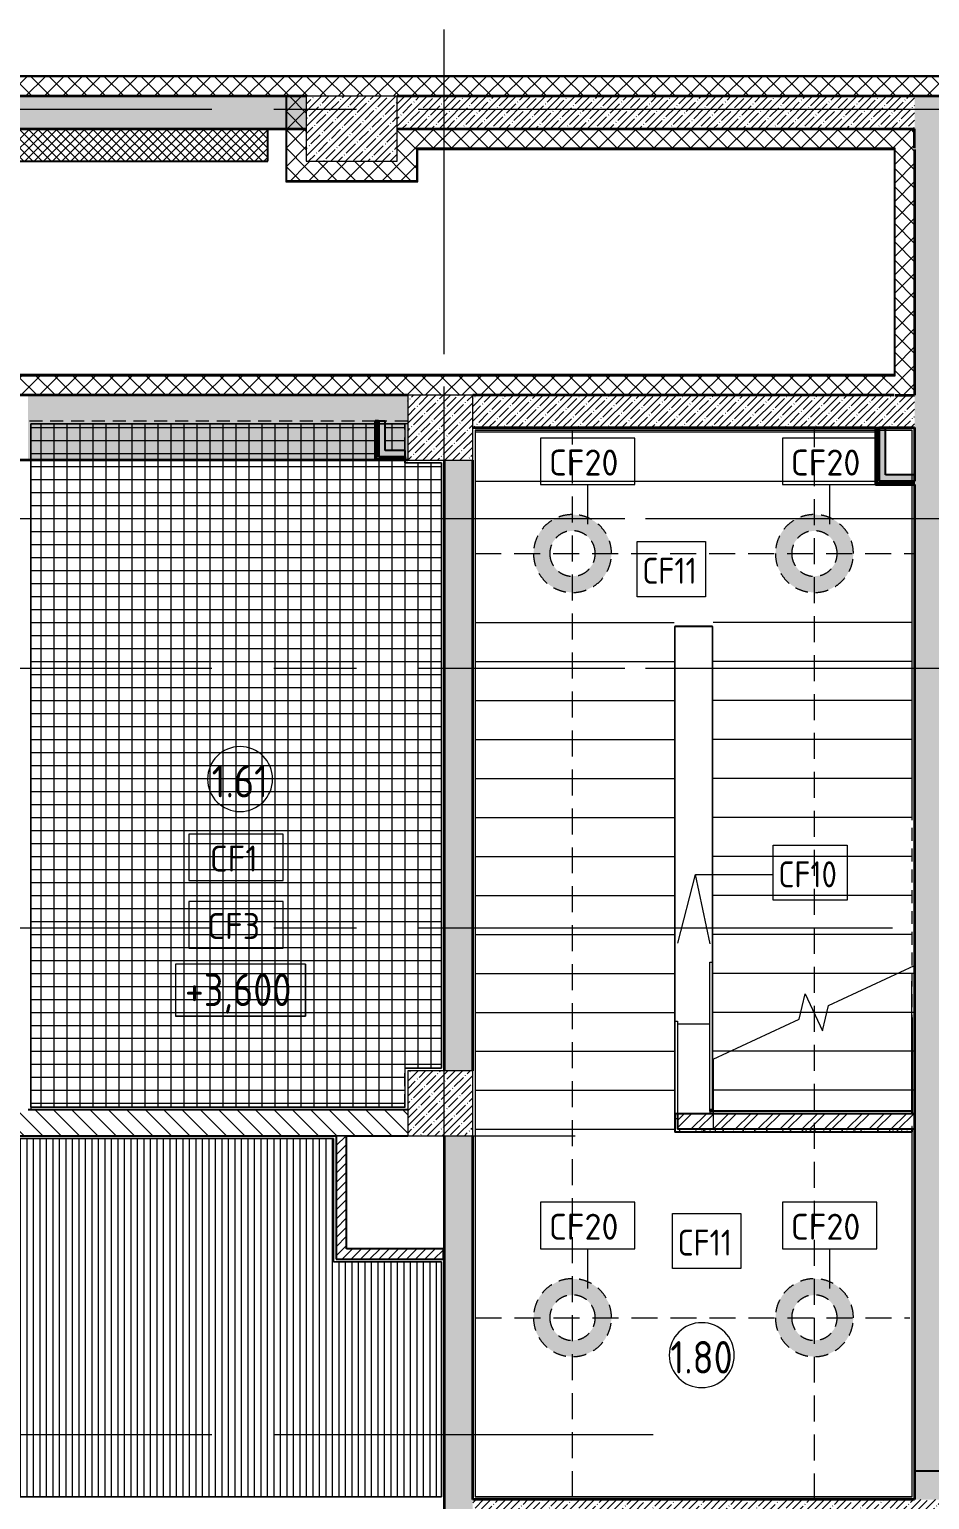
# Model space of a CAD drawing. Header units: millimetres. Extents: x 81676 to 276943, y -8553 to 29000.
# Drawn here: x 118020 to 124945, y 10600 to 21915 of the extents above; entities that cross this region are included whole.
import ezdxf

# ---------------------------------------------------------------- set-up
doc = ezdxf.new("R2010")
doc.units = ezdxf.units.MM
for name, pattern in [('200_ШТРИХ__ш1_п0_6_', [160, 100, -60]), ('ADSK_Штрих_ш2 п1', [300, 200, -100]), ('Осевая', [3175, 635, -476.25, 1587.5, -476.25])]:
    doc.linetypes.add(name, pattern=pattern)
for name, color, linetype, lineweight in [('A-AREA-IDEN', 7, 'Continuous', 9), ('A-CLNG-IDEN', 7, 'Continuous', 9), ('A-DETL-1', 7, 'ADSK_Штрих_ш2 п1', 9), ('A-DETL-MBND', 7, '200_ШТРИХ__ш1_п0_6_', 9), ('A-DETL-MBND-1', 7, 'Continuous', 9), ('A-FLOR', 7, 'Continuous', 9), ('A-FLOR-1', 7, 'Continuous', 35), ('A-WALL', 7, 'Continuous', 9), ('G-ANNO-DIMS', 7, 'Continuous', 9), ('I-WALL', 7, 'Continuous', 9), ('S-COLS', 7, 'Continuous', 9), ('S-STRS-1', 7, 'Continuous', 9), ('S-STRS-MBND', 7, 'Continuous', 9), ('Оси', 7, 'Continuous', 9), ('Оси-2', 7, 'Осевая', 9)]:
    doc.layers.add(name, color=color, linetype=linetype, lineweight=lineweight)
for name, color, linetype, lineweight, true_color in [('A-WALL-1', 7, 'Continuous', 35, 0x3c3c3c), ('A-WALL-2', 7, 'Continuous', 25, 0x3c3c3c), ('A-WALL-3', 7, 'Continuous', 13, 0x3c3c3c), ('A-WALL-FNSH-1', 7, 'Continuous', 9, 0x3c3c3c), ('A-WALL-FNSH-2', 7, 'Continuous', 13, 0x3c3c3c), ('G-ANNO-TEXT-1', 7, 'Continuous', 9, 0x3c3c3c)]:
    doc.layers.add(name, color=color, linetype=linetype, lineweight=lineweight, true_color=true_color)
doc.styles.add('GOST Common', font='GOST_Common.ttf', dxfattribs={"width": 0.9, "height": 250})
doc.styles.add('GOST Common_1', font='GOST_Common.ttf', dxfattribs={"height": 200})
doc.styles.add('GOST Common_2', font='GOST_Common.ttf', dxfattribs={"width": 0.9, "height": 200})
pattern_1 = [(45, (0, 0), (-57.024626, 57.024626), []), (45, (57.025, 0), (-57.024626, 57.024626), [100.806, -20.161, 3.353, -16.808])]
pattern_2 = [(45, (0, 0), (-70.71068, 70.71068), []), (135, (0, 0), (-70.71068, -70.71068), [])]
pattern_3 = [(45, (0, 0), (-35.35534, 35.35534), [])]
pattern_4 = [(45, (-121180, -18850), (-57.024626, 57.024626), []), (45, (-121122.975, -18850), (-57.024626, 57.024626), [100.806, -20.161, 3.353, -16.808])]
pattern_5 = [(0, (0, 0), (121.92, 30.48), [10.058, -81.382, 10.058, -81.382, -487.68]), (0, (0, 0), (121.92, 30.48), [-182.88, 10.058, -172.822, 10.058, -81.382, -213.36]), (0, (0, 0), (121.92, 30.48), [-457.2, 10.058, -50.902, 10.058, -142.342]), (120, (45.72, 15.24), (-87.356454, 90.345817), [10.058, -81.382, 10.058, -81.382, -487.68]), (120, (45.72, 15.24), (-87.356454, 90.345817), [-182.88, 10.058, -172.822, 10.058, -81.382, -213.36]), (120, (45.72, 15.24), (-87.356454, 90.345817), [-457.2, 10.058, -50.902, 10.058, -142.342]), (240, (60.96, 76.2), (-34.563546, -120.825817), [10.058, -81.382, 10.058, -81.382, -487.68]), (240, (60.96, 76.2), (-34.563546, -120.825817), [-182.88, 10.058, -172.822, 10.058, -81.382, -213.36]), (240, (60.96, 76.2), (-34.563546, -120.825817), [-457.2, 10.058, -50.902, 10.058, -142.342])]
pattern_6 = [(45, (0, 0), (-106.06602, 106.06602), []), (135, (0, 0), (-106.06602, -106.06602), [])]

# ---------------------------------------------------------------- blocks, each defined once
blk = doc.blocks.new('BSC_Колонна _Прямоугольная - 700х500-23282984-План потолков с обозначением видов отделки и геометрии 1 этажа в осях 23_1-33')
at = {"layer": 'S-COLS'}
h = blk.add_hatch(dxfattribs=at)
h.set_pattern_fill('FP_13', color=256, style=0, pattern_type=2)
h.set_pattern_definition([(45, (-120500, -21150), (-57.024626, 57.024626), []), (45, (-120442.975, -21150), (-57.024626, 57.024626), [100.806, -20.161, 3.353, -16.808])])
h.paths.add_polyline_path([(-350, -250), (350, -250), (350, 250), (-350, 250)])
for p, q in [((350, 250), (-350, 250)), ((-350, 250), (-350, -250)), ((350, -250), (350, 250)), ((-350, -250), (350, -250))]:
    blk.add_line(p, q, dxfattribs=at)
blk = doc.blocks.new('BSC_Колонна _Прямоугольная - 500х500-V7-План потолков с обозначением видов отделки и геометрии 1 этажа в осях 23_1-33')
at = {"layer": 'S-COLS'}
h = blk.add_hatch(dxfattribs=at)
h.set_pattern_fill('FP_16', color=256, style=0, pattern_type=2)
h.set_pattern_definition(pattern_4)
h.paths.add_polyline_path([(-250, -250), (250, -250), (250, 250), (-250, 250), (-250, 226)])
for p, q in [((250, 250), (-250, 250)), ((-250, 250), (-250, -250)), ((250, -250), (250, 250)), ((-250, -250), (250, -250))]:
    blk.add_line(p, q, dxfattribs=at)
blk = doc.blocks.new('BSC_Колонна _Прямоугольная - 500х500-22291386-План потолков с обозначением видов отделки и геометрии 1 этажа в осях 23_1-33')
at = {"layer": 'S-COLS'}
h = blk.add_hatch(dxfattribs=at)
h.set_pattern_fill('FP_17', color=256, style=0, pattern_type=2)
h.set_pattern_definition([(45, (-121180, -13650), (-57.024626, 57.024626), []), (45, (-121122.975, -13650), (-57.024626, 57.024626), [100.806, -20.161, 3.353, -16.808])])
h.paths.add_polyline_path([(-250, -250), (250, -250), (250, 250), (-250, 250)])
for p, q in [((250, 250), (-250, 250)), ((-250, 250), (-250, -250)), ((250, -250), (250, 250)), ((-250, -250), (250, -250))]:
    blk.add_line(p, q, dxfattribs=at)
blk = doc.blocks.new('BSC_Колонна _Прямоугольная - 500х500-V9-План потолков с обозначением видов отделки и геометрии 1 этажа в осях 23_1-33')
at = {"layer": 'S-COLS'}
h = blk.add_hatch(dxfattribs=at)
h.set_pattern_fill('FP_16', color=256, style=0, pattern_type=2)
h.set_pattern_definition(pattern_4)
h.paths.add_polyline_path([(-250, -250), (250, -250), (250, 250), (-250, 250), (-250, 226)])
for p, q in [((250, 250), (-250, 250)), ((-250, 250), (-250, -250)), ((250, -250), (250, 250)), ((-250, -250), (250, -250))]:
    blk.add_line(p, q, dxfattribs=at)
blk = doc.blocks.new('Марка_Помещения - Номер-25198446-План потолков с обозначением видов отделки и геометрии 1 этажа в осях 23_1-33')
at = {"layer": 'A-AREA-IDEN'}
for start, end in [(360, 180), (180, 360)]:
    blk.add_arc((0, 0), 2.5, start, end, dxfattribs=at)
blk = doc.blocks.new('М_потолков - Марка_ Имя типа-25382930-План потолков с обозначением видов отделки и геометрии 1 этажа в осях 23_1-33')
at = {"layer": 'A-CLNG-IDEN'}
for p, q in [((3.625, 1.984375), (-3.625, 1.984375)), ((-3.625, 1.984375), (-3.625, -1.59375)), ((3.625, -1.59375), (3.625, 1.984375)), ((-3.625, -1.59375), (3.625, -1.59375))]:
    blk.add_line(p, q, dxfattribs=at)
blk = doc.blocks.new('Высотные отметки - 10х4_h_-17668695-План потолков с обозначением видов отделки и геометрии 1 этажа в осях 23_1-33')
at = {"layer": 'G-ANNO-DIMS'}
for p, q in [((-5, 4), (-5, 0)), ((5, 4), (-5, 4)), ((5, 4), (-5, 4)), ((-5, 4), (-5, 0)), ((5, 4), (5, 0)), ((5, 0), (5, 4)), ((5, 0), (-5, 0)), ((-5, 0), (5, 0))]:
    blk.add_line(p, q, dxfattribs=at)

msp = doc.modelspace()

# ---------------------------------------------------------------- hatches: boundary and pattern name
at = {"layer": 'A-DETL-MBND'}
h = msp.add_hatch(dxfattribs=at)
h.set_pattern_fill('FP_28', color=256, style=0, pattern_type=2)
h.set_pattern_definition([(270, (119610, 16250), (100, 6e-15), []), (0, (119610, 16250), (0, 100), [])])
h.paths.add_polyline_path([(120909, 13621), (120909, 13921), (121189, 13921), (121189, 18579), (120909, 18579), (120909, 18600), (120680.6, 18600), (120680.6, 18879), (118031, 18879), (118031, 13621), (120451.6, 13621)])
h.paths.add_polyline_path([(120755.6, 18675), (120909, 18675), (120909, 18879), (120755.6, 18879)])
h = msp.add_hatch(dxfattribs=at)
h.set_pattern_fill('FP_32', color=256, style=0, pattern_type=2)
h.set_pattern_definition([(270, (98801.686, 2746.686), (50, 3e-15), [])])
h.paths.add_polyline_path([(119120.3, 10620), (121190, 10620), (121190, 12430), (120360, 12430), (120360, 13380), (98720, 13380), (98720, 11340), (100829, 11340), (100829, 10620), (116457.5, 10620)])
at = {"layer": 'A-DETL-MBND-1'}
h = msp.add_hatch(color=256, dxfattribs=at)
h.paths.add_polyline_path([(122198, 17581.2), (122256.5, 17587), (122312.8, 17604.1), (122364.6, 17631.8), (122410.1, 17669.1), (122447.4, 17714.6), (122475.1, 17766.4), (122492.2, 17822.7), (122498, 17881.2), (122492.2, 17939.8), (122475.1, 17996.1), (122447.4, 18047.9), (122410.1, 18093.4), (122364.6, 18130.7), (122312.8, 18158.4), (122256.5, 18175.5), (122198, 18181.2), (122139.5, 18175.5), (122083.2, 18158.4), (122031.3, 18130.7), (121985.8, 18093.4), (121948.5, 18047.9), (121920.8, 17996.1), (121903.7, 17939.8), (121898, 17881.2), (121903.7, 17822.7), (121920.8, 17766.4), (121948.5, 17714.6), (121985.8, 17669.1), (122031.3, 17631.8), (122083.2, 17604.1), (122139.5, 17587)])
h.paths.add_polyline_path([(122198, 17706.2), (122152.7, 17712.2), (122110.5, 17729.7), (122074.2, 17757.5), (122046.4, 17793.7), (122028.9, 17836), (122023, 17881.2), (122028.9, 17926.5), (122046.4, 17968.7), (122074.2, 18005), (122110.5, 18032.8), (122152.7, 18050.3), (122198, 18056.2), (122243.3, 18050.3), (122285.5, 18032.8), (122321.7, 18005), (122349.5, 17968.7), (122367, 17926.5), (122373, 17881.2), (122367, 17836), (122349.5, 17793.7), (122321.7, 17757.5), (122285.5, 17729.7), (122243.3, 17712.2)])
h = msp.add_hatch(color=256, dxfattribs=at)
h.paths.add_polyline_path([(124059, 17581.2), (124117.5, 17587), (124173.8, 17604.1), (124225.7, 17631.8), (124271.1, 17669.1), (124308.4, 17714.6), (124336.2, 17766.4), (124353.2, 17822.7), (124359, 17881.2), (124353.2, 17939.8), (124336.2, 17996.1), (124308.4, 18047.9), (124271.1, 18093.4), (124225.7, 18130.7), (124173.8, 18158.4), (124117.5, 18175.5), (124059, 18181.2), (124000.5, 18175.5), (123944.2, 18158.4), (123892.3, 18130.7), (123846.9, 18093.4), (123809.6, 18047.9), (123781.8, 17996.1), (123764.8, 17939.8), (123759, 17881.2), (123764.8, 17822.7), (123781.8, 17766.4), (123809.6, 17714.6), (123846.9, 17669.1), (123892.3, 17631.8), (123944.2, 17604.1), (124000.5, 17587)])
h.paths.add_polyline_path([(124059, 17706.2), (124013.7, 17712.2), (123971.5, 17729.7), (123935.3, 17757.5), (123907.4, 17793.7), (123890, 17836), (123884, 17881.2), (123890, 17926.5), (123907.4, 17968.7), (123935.3, 18005), (123971.5, 18032.8), (124013.7, 18050.3), (124059, 18056.2), (124104.3, 18050.3), (124146.5, 18032.8), (124182.7, 18005), (124210.6, 17968.7), (124228, 17926.5), (124234, 17881.2), (124228, 17836), (124210.6, 17793.7), (124182.7, 17757.5), (124146.5, 17729.7), (124104.3, 17712.2)])
h = msp.add_hatch(color=256, dxfattribs=at)
h.paths.add_polyline_path([(122198, 11700), (122256.5, 11705.8), (122312.8, 11722.8), (122364.6, 11750.6), (122410.1, 11787.9), (122447.4, 11833.3), (122475.1, 11885.2), (122492.2, 11941.5), (122498, 12000), (122492.2, 12058.5), (122475.1, 12114.8), (122447.4, 12166.7), (122410.1, 12212.1), (122364.6, 12249.4), (122312.8, 12277.2), (122256.5, 12294.2), (122198, 12300), (122139.5, 12294.2), (122083.2, 12277.2), (122031.3, 12249.4), (121985.8, 12212.1), (121948.5, 12166.7), (121920.8, 12114.8), (121903.7, 12058.5), (121898, 12000), (121903.7, 11941.5), (121920.8, 11885.2), (121948.5, 11833.3), (121985.8, 11787.9), (122031.3, 11750.6), (122083.2, 11722.8), (122139.5, 11705.8)])
h.paths.add_polyline_path([(122198, 11825), (122152.7, 11831), (122110.5, 11848.4), (122074.2, 11876.3), (122046.4, 11912.5), (122028.9, 11954.7), (122023, 12000), (122028.9, 12045.3), (122048.3, 12090), (122074.2, 12123.7), (122110.5, 12151.6), (122152.7, 12169), (122198, 12175), (122243.3, 12169), (122285.5, 12151.6), (122321.7, 12123.7), (122349.5, 12087.5), (122367, 12045.3), (122373, 12000), (122367, 11954.7), (122349.5, 11912.5), (122321.7, 11876.3), (122285.5, 11848.4), (122243.3, 11831)])
h = msp.add_hatch(color=256, dxfattribs=at)
h.paths.add_polyline_path([(124059, 11700), (124117.5, 11705.8), (124173.8, 11722.8), (124225.7, 11750.6), (124271.1, 11787.9), (124308.4, 11833.3), (124336.2, 11885.2), (124353.2, 11941.5), (124359, 12000), (124353.2, 12058.5), (124336.2, 12114.8), (124308.4, 12166.7), (124271.1, 12212.1), (124225.7, 12249.4), (124173.8, 12277.2), (124117.5, 12294.2), (124059, 12300), (124000.5, 12294.2), (123944.2, 12277.2), (123892.3, 12249.4), (123846.9, 12212.1), (123809.6, 12166.7), (123781.8, 12114.8), (123764.8, 12058.5), (123759, 12000), (123764.8, 11941.5), (123781.8, 11885.2), (123809.6, 11833.3), (123846.9, 11787.9), (123892.3, 11750.6), (123944.2, 11722.8), (124000.5, 11705.8)])
h.paths.add_polyline_path([(124059, 11825), (124013.7, 11831), (123971.5, 11848.4), (123935.3, 11876.3), (123907.4, 11912.5), (123890, 11954.7), (123884, 12000), (123890, 12045.3), (123909.4, 12090), (123935.3, 12123.7), (123971.5, 12151.6), (124013.7, 12169), (124059, 12175), (124104.3, 12169), (124146.5, 12151.6), (124182.7, 12123.7), (124210.6, 12087.5), (124228, 12045.3), (124234, 12000), (124228, 11954.7), (124210.6, 11912.5), (124182.7, 11876.3), (124146.5, 11848.4), (124104.3, 11831)])
at = {"layer": 'A-FLOR'}
h = msp.add_hatch(dxfattribs=at)
h.set_pattern_fill('FP_1', color=256, style=0, pattern_type=2)
h.set_pattern_definition(pattern_1)
h.paths.add_polyline_path([(120451.6, 18600), (120930, 18600), (120930, 19100), (118010, 19100), (118010, 18600), (119120.3, 18600)])
h.paths.add_polyline_path([(111070, 18600), (111070, 19100), (111050, 19100), (111050, 18600)])
at = {"layer": 'A-WALL'}
h = msp.add_hatch(dxfattribs=at)
h.set_pattern_fill('FP_4', color=256, style=0, pattern_type=2)
h.set_pattern_definition(pattern_2)
h.paths.add_polyline_path([(125233, 21400), (125238, 21400), (125238, 21550), (110941.5, 21550), (111050, 21400), (125230, 21400)])
h.paths.add_polyline_path([(110803.2, 21400), (110694.6, 21550), (96610, 21550), (96610, 21400), (110350, 21400)])
h.paths.add_polyline_path([(93060, 21400), (93310, 21400), (93310, 21550), (93060, 21550), (93060, 21405.1)])
h = msp.add_hatch(dxfattribs=at)
h.set_pattern_fill('FP_4', color=256, style=0, pattern_type=2)
h.set_pattern_definition(pattern_2)
h.paths.add_polyline_path([(120150, 20750), (120150, 21400), (120000, 21400), (120000, 20750)])
h = msp.add_hatch(dxfattribs=at)
h.set_pattern_fill('FP_4', color=256, style=0, pattern_type=2)
h.set_pattern_definition(pattern_2)
h.paths.add_polyline_path([(121000, 20750), (121000, 21150), (120850, 21150), (120850, 20750)])
h = msp.add_hatch(dxfattribs=at)
h.set_pattern_fill('FP_4', color=256, style=0, pattern_type=2)
h.set_pattern_definition(pattern_2)
h.paths.add_polyline_path([(124830, 21000), (124830, 21150), (121000, 21150), (121000, 21000), (124680, 21000)])
h = msp.add_hatch(dxfattribs=at)
h.set_pattern_fill('FP_4', color=256, style=0, pattern_type=2)
h.set_pattern_definition(pattern_2)
h.paths.add_polyline_path([(124830, 19100), (124830, 21000), (124680, 21000), (124680, 19100)])
h = msp.add_hatch(dxfattribs=at)
h.set_pattern_fill('FP_4', color=256, style=0, pattern_type=2)
h.set_pattern_definition(pattern_2)
h.paths.add_polyline_path([(120150, 20750), (120850, 20750), (120850, 20900), (120150, 20900)])
h = msp.add_hatch(dxfattribs=at)
h.set_pattern_fill('FP_4', color=256, style=0, pattern_type=2)
h.set_pattern_definition(pattern_2)
h.paths.add_polyline_path([(120852, 19100), (120860, 19100), (120860, 19250), (112790.5, 19250), (112899, 19100), (120451.6, 19100)])
h = msp.add_hatch(dxfattribs=at)
h.set_pattern_fill('FP_4', color=256, style=0, pattern_type=2)
h.set_pattern_definition(pattern_2)
h.paths.add_polyline_path([(121010, 19100), (121010, 19250), (120860, 19250), (120860, 19100), (120930, 19100)])
h = msp.add_hatch(dxfattribs=at)
h.set_pattern_fill('FP_4', color=256, style=0, pattern_type=2)
h.set_pattern_definition(pattern_2)
h.paths.add_polyline_path([(124677, 19100), (124680, 19100), (124680, 19250), (121010, 19250), (121010, 19100), (124672, 19100)])
at = {"layer": 'I-WALL'}
h = msp.add_hatch(dxfattribs=at)
h.set_pattern_fill('FP_1', color=256, style=0, pattern_type=2)
h.set_pattern_definition(pattern_1)
h.paths.add_polyline_path([(120150, 21150), (120150, 21400), (111050, 21400), (111050, 21150), (119120.3, 21150)])
h = msp.add_hatch(dxfattribs=at)
h.set_pattern_fill('FP_1', color=256, style=0, pattern_type=2)
h.set_pattern_definition(pattern_1)
h.paths.add_polyline_path([(124830, 21150), (124830, 21400), (120850, 21400), (120850, 21150), (124445.8, 21150)])
h = msp.add_hatch(dxfattribs=at)
h.set_pattern_fill('FP_1', color=256, style=0, pattern_type=2)
h.set_pattern_definition(pattern_1)
h.paths.add_polyline_path([(124830, 10600), (125080, 10600), (125080, 21400), (124830, 21400), (124830, 10925.6)])
h = msp.add_hatch(dxfattribs=at)
h.set_pattern_fill('FP_15', color=256, style=0, pattern_type=2)
h.set_pattern_definition([(45, (0, 0), (-35.35534, 35.35534), []), (135, (0, 0), (-35.35534, -35.35534), [])])
h.paths.add_polyline_path([(113794.7, 20900), (119855, 20900), (119855, 21150), (111230, 21150), (111230, 20900)])
h = msp.add_hatch(dxfattribs=at)
h.set_pattern_fill('FP_1', color=256, style=0, pattern_type=2)
h.set_pattern_definition(pattern_1)
h.paths.add_polyline_path([(124530, 18850), (124830, 18850), (124830, 19100), (121430, 19100), (121430, 18850), (124445.8, 18850)])
h = msp.add_hatch(dxfattribs=at)
h.set_pattern_fill('FP_31', color=256, style=0, pattern_type=2)
h.set_pattern_definition(pattern_6)
h.paths.add_polyline_path([(120680.6, 18612.5), (120693.1, 18612.5), (120693.1, 18900), (120680.6, 18900), (120680.6, 18625)])
h = msp.add_hatch(dxfattribs=at)
h.set_pattern_fill('FP_31', color=256, style=0, pattern_type=2)
h.set_pattern_definition(pattern_6)
h.paths.add_polyline_path([(120705.6, 18625), (120705.6, 18900), (120693.1, 18900), (120693.1, 18625)])
for points in [[(120705.6, 18675), (120755.6, 18675), (120755.6, 18900), (120705.6, 18900)], [(124605, 18487.5), (124605, 18850), (124555, 18850), (124555, 18487.5)], [(120705.6, 18625), (120910, 18625), (120910, 18675), (120705.6, 18675)], [(124830, 18437.5), (124830, 18487.5), (124555, 18487.5), (124555, 18437.5)]]:
    msp.add_hatch(color=256, dxfattribs=at).paths.add_polyline_path(points)
h = msp.add_hatch(dxfattribs=at)
h.set_pattern_fill('FP_31', color=256, style=0, pattern_type=2)
h.set_pattern_definition(pattern_6)
h.paths.add_polyline_path([(124542.5, 18425), (124542.5, 18850), (124530, 18850), (124530, 18425)])
h = msp.add_hatch(dxfattribs=at)
h.set_pattern_fill('FP_31', color=256, style=0, pattern_type=2)
h.set_pattern_definition(pattern_6)
h.paths.add_polyline_path([(124555, 18437.5), (124555, 18850), (124542.5, 18850), (124542.5, 18437.5)])
h = msp.add_hatch(dxfattribs=at)
h.set_pattern_fill('FP_31', color=256, style=0, pattern_type=2)
h.set_pattern_definition(pattern_6)
h.paths.add_polyline_path([(120680.6, 18600), (120910, 18600), (120910, 18612.5), (120680.6, 18612.5)])
h = msp.add_hatch(dxfattribs=at)
h.set_pattern_fill('FP_31', color=256, style=0, pattern_type=2)
h.set_pattern_definition(pattern_6)
h.paths.add_polyline_path([(120693.1, 18612.5), (120910, 18612.5), (120910, 18625), (120693.1, 18625)])
h = msp.add_hatch(dxfattribs=at)
h.set_pattern_fill('FP_1', color=256, style=0, pattern_type=2)
h.set_pattern_definition(pattern_1)
h.paths.add_polyline_path([(121210, 10380), (121430, 10380), (121430, 13400), (121210, 13400), (121210, 10400)])
h.paths.add_polyline_path([(121430, 13900), (121430, 18600), (121210, 18600), (121210, 13900), (121222, 13900)])
h = msp.add_hatch(dxfattribs=at)
h.set_pattern_fill('FP_31', color=256, style=0, pattern_type=2)
h.set_pattern_definition(pattern_6)
h.paths.add_polyline_path([(124530, 18412.5), (124830, 18412.5), (124830, 18425), (124530, 18425)])
h = msp.add_hatch(dxfattribs=at)
h.set_pattern_fill('FP_31', color=256, style=0, pattern_type=2)
h.set_pattern_definition(pattern_6)
h.paths.add_polyline_path([(124542.5, 18425), (124830, 18425), (124830, 18437.5), (124542.5, 18437.5)])
h = msp.add_hatch(dxfattribs=at)
h.set_pattern_fill('FP_3', color=256, style=0, pattern_type=2)
h.set_pattern_definition([(135, (0, 0), (-70.71068, -70.71068), [])])
h.paths.add_polyline_path([(120460, 13400), (120930, 13400), (120930, 13600), (117525.2, 13600), (117525.3, 13583.6), (117463.9, 13600), (116100, 13600), (116100, 13400), (120451.6, 13400)])
h = msp.add_hatch(dxfattribs=at)
h.set_pattern_fill('FP_21', color=256, style=0, pattern_type=2)
h.set_pattern_definition(pattern_5)
h.paths.add_polyline_path([(123005, 13450), (123005, 13570), (122985, 13570), (122985, 13450)])
h = msp.add_hatch(dxfattribs=at)
h.set_pattern_fill('FP_11', color=256, style=0, pattern_type=2)
h.set_pattern_definition([(45, (0, 0), (-85.53659, 85.53659), []), (45, (57.02, 0), (-85.53659, 85.53659), [])])
h.paths.add_polyline_path([(123005, 13450), (124830, 13450), (124830, 13570), (123005, 13570)])
h = msp.add_hatch(dxfattribs=at)
h.set_pattern_fill('FP_2', color=256, style=0, pattern_type=2)
h.set_pattern_definition(pattern_3)
h.paths.add_polyline_path([(120380, 12450), (120460, 12450), (120460, 13400), (120380, 13400), (120380, 13254.4)])
h = msp.add_hatch(dxfattribs=at)
h.set_pattern_fill('FP_21', color=256, style=0, pattern_type=2)
h.set_pattern_definition(pattern_5)
h.paths.add_polyline_path([(124445.8, 13430), (124810, 13430), (124810, 13450), (122985, 13450), (122985, 13430)])
h = msp.add_hatch(dxfattribs=at)
h.set_pattern_fill('FP_2', color=256, style=0, pattern_type=2)
h.set_pattern_definition(pattern_3)
h.paths.add_polyline_path([(121205, 12450), (121205, 12530), (120460, 12530), (120460, 12450)])
h = msp.add_hatch(dxfattribs=at)
h.set_pattern_fill('FP_1', color=256, style=0, pattern_type=2)
h.set_pattern_definition(pattern_1)
h.paths.add_polyline_path([(124830, 10380), (125080, 10380), (125080, 10600), (121430, 10600), (121430, 10380), (124505, 10380)])

# ---------------------------------------------------------------- linework, layer by layer
at = {"layer": 'A-CLNG-IDEN'}
for p, q in [((122315.3, 18106.3), (122315.3, 18412.2)), ((124176.4, 18106.3), (124176.4, 18412.2)), ((122315.3, 12225.1), (122315.3, 12530.9)), ((124176.4, 12225.1), (124176.4, 12530.9))]:
    msp.add_line(p, q, dxfattribs=at)
at = {"layer": 'A-DETL-1'}
for p, q in [((122198, 10620), (122198, 18829)), ((124059, 10600), (124059, 18840)), ((121450, 17881.2), (124830, 17881.2)), ((121451, 12000), (124794, 12000))]:
    msp.add_line(p, q, dxfattribs=at)
at = {"layer": 'A-DETL-MBND'}
for p, q in [((118010, 19100), (120852, 19100)), ((120680.6, 18900), (118010, 18900)), ((120930, 18900), (120755.6, 18900)), ((120680.6, 18879), (118031, 18879)), ((118031, 18879), (118031, 13621)), ((120909, 18879), (120755.6, 18879)), ((120909, 18675), (120909, 18879)), ((120930, 18880), (120910, 18880)), ((120910, 18675), (120910, 18880)), ((120930, 18880), (120930, 18600)), ((124530, 18830), (121450, 18830)), ((121450, 18818), (121450, 10620)), ((124810, 18830), (124605, 18830)), ((124810, 18487.5), (124810, 18830)), ((120909, 18579), (120909, 18600)), ((121189, 18579), (120909, 18579)), ((120910, 18600), (120910, 18580)), ((121190, 18580), (120910, 18580)), ((121189, 13921), (121189, 18579)), ((121190, 13920), (121190, 18580)), ((124810, 13590), (124810, 18412.5)), ((120909, 13621), (120909, 13921)), ((120909, 13921), (121189, 13921)), ((120910, 13620), (120910, 13920)), ((120910, 13920), (121190, 13920)), ((118030, 13620), (118030, 13600)), ((118030, 13620), (120910, 13620)), ((118031, 13621), (120909, 13621)), ((123275, 13590), (124810, 13590)), ((120360, 13380), (106610, 13380)), ((120360, 12430), (120360, 13379)), ((124810, 10620), (124810, 13430)), ((121205, 12450), (121210, 12450)), ((121190, 12430), (120360, 12430)), ((121190, 10620), (121190, 12430)), ((100829, 10620), (121190, 10620)), ((121450, 10620), (124810, 10620))]:
    msp.add_line(p, q, dxfattribs=at)
for centre, radius, start, end in [((122198, 17881.2), 300, 0, 180), ((124059, 17881.2), 300, 0, 180), ((122198, 17881.2), 175, 0, 180), ((124059, 17881.2), 175, 0, 180), ((122198, 17881.2), 300, 180, 360), ((122198, 17881.2), 175, 180, 0), ((124059, 17881.2), 300, 180, 360), ((124059, 17881.2), 175, 180, 0), ((122198, 12000), 300, 0, 180), ((124059, 12000), 300, 0, 180), ((122198, 12000), 175, 0, 180), ((124059, 12000), 175, 0, 180), ((122198, 12000), 300, 180, 360), ((122198, 12000), 175, 180, 0), ((124059, 12000), 300, 180, 360), ((124059, 12000), 175, 180, 0)]:
    msp.add_arc(centre, radius, start, end, dxfattribs=at)
at = {"layer": 'A-FLOR'}
for p, q in [((120930, 18900), (120930, 18880)), ((121450, 18437.3), (124530.2, 18437.3))]:
    msp.add_line(p, q, dxfattribs=at)
at = {"layer": 'A-FLOR-1'}
for p, q in [((120930, 19100), (116457.5, 19100)), ((120930, 18600), (116100.4, 18600))]:
    msp.add_line(p, q, dxfattribs=at)
at = {"layer": 'A-WALL'}
for p, q in [((125238, 21550), (110941.5, 21550)), ((120000, 20750), (120000, 21400)), ((124680, 21000), (121000, 21000)), ((121000, 20750), (121000, 21000)), ((121008, 20997), (121008, 20992)), ((124680, 19250), (124680, 21000)), ((121000, 20750), (120000, 20750)), ((112790.5, 19250), (124680, 19250)), ((120852, 19253), (120852, 19258)), ((120857, 19258), (120857, 19253)), ((120693.1, 18900), (120693.1, 18612.5)), ((124555, 18850), (124530, 18850)), ((124542.5, 18850), (124542.5, 18425)), ((124809, 18829), (124809, 18830)), ((120693.1, 18612.5), (120910, 18612.5)), ((124542.5, 18425), (124830, 18425)), ((124830, 18412.5), (124830, 18437.5)), ((120460, 13400), (120380, 13400)), ((121451, 10621), (121451, 10620)), ((124809, 10621), (124809, 10620))]:
    msp.add_line(p, q, dxfattribs=at)
at = {"layer": 'A-WALL-1'}
for p, q in [((120150, 21400), (111050, 21400)), ((124830, 21400), (120850, 21400)), ((125080, 21400), (124830, 21400)), ((111050, 21150), (120150, 21150)), ((120850, 21150), (124830, 21150)), ((124830, 21000), (124830, 21150)), ((124830, 20992), (124830, 19100)), ((124672, 19100), (121430, 19100)), ((124680, 19100), (124830, 19100)), ((120705.6, 18900), (120680.6, 18900)), ((120680.6, 18900), (120680.6, 18600)), ((120705.6, 18900), (120705.6, 18625)), ((121430, 18850), (124530, 18850)), ((124530, 18850), (124530, 18412.5)), ((124555, 18850), (124830, 18850)), ((124555, 18850), (124555, 18437.5)), ((124830, 18850), (124830, 18437.5)), ((120705.6, 18625), (120910, 18625)), ((120910, 18600), (120910, 18625)), ((121210, 18600), (121210, 13900)), ((121430, 13900), (121430, 18600)), ((124530, 18412.5), (124830, 18412.5)), ((124555, 18437.5), (124830, 18437.5)), ((124830, 18412.5), (124830, 10600)), ((121210, 13400), (121210, 10380)), ((121430, 10600), (121430, 13400)), ((124830, 10600), (121430, 10600))]:
    msp.add_line(p, q, dxfattribs=at)
at = {"layer": 'A-WALL-2'}
for p, q in [((119855, 20900), (119855, 21150)), ((111230, 20900), (119855, 20900)), ((120755.6, 18900), (120705.6, 18900)), ((120755.6, 18675), (120755.6, 18900)), ((124605, 18487.5), (124605, 18850)), ((120910, 18675), (120755.6, 18675)), ((120910, 18625), (120910, 18675)), ((124830, 18487.5), (124605, 18487.5)), ((120930, 13600), (118010, 13600)), ((123255, 13600.3), (123255, 13590)), ((123275, 13600.3), (123255, 13600.3)), ((123255, 13590), (123275, 13590)), ((123275, 13600.3), (123275, 13590)), ((124830, 13570), (122985, 13570)), ((122985, 13570), (122985, 13430)), ((123005, 13570), (123005, 13450)), ((116100, 13400), (120380, 13400)), ((120380, 13400), (120380, 12450)), ((120460, 13400), (120930, 13400)), ((120460, 12530), (120460, 13400)), ((122985, 13430), (124810, 13430)), ((124830, 13450), (123005, 13450)), ((124810, 13430), (124810, 13450)), ((120380, 12450), (121205, 12450)), ((121205, 12530), (120460, 12530)), ((121205, 12450), (121205, 12530))]:
    msp.add_line(p, q, dxfattribs=at)
at = {"layer": 'A-WALL-3'}
msp.add_line((120850, 21400), (124830, 21400), dxfattribs=at)
at = {"layer": 'A-WALL-FNSH-1'}
for p, q in [((125238, 21558), (96610, 21558)), ((119992, 21400), (119992, 20742)), ((121008, 20992), (124672, 20992)), ((121008, 20742), (121008, 20992)), ((124672, 20992), (124672, 19258)), ((119992, 20742), (121008, 20742)), ((124672, 19258), (112794.5, 19258))]:
    msp.add_line(p, q, dxfattribs=at)
at = {"layer": 'A-WALL-FNSH-2'}
for p, q in [((125238, 21553), (96610, 21553)), ((119997, 20747), (119997, 21400)), ((124677, 20997), (121003, 20997)), ((121003, 20747), (121003, 20997)), ((124677, 19253), (124677, 20997)), ((121003, 20747), (119997, 20747)), ((112792, 19253), (124677, 19253)), ((118030, 18880), (118030, 13620)), ((120910, 18880), (118030, 18880)), ((118031, 13621), (118031, 18879)), ((118031, 18879), (120909, 18879)), ((120909, 18879), (120909, 18579)), ((120910, 18580), (120910, 18880)), ((124810, 18830), (121450, 18830)), ((121450, 18830), (121450, 10620)), ((124809, 18829), (121450, 18829)), ((121450, 18818), (124530, 18818)), ((121451, 10621), (121451, 18829)), ((124809, 18829), (124809, 15870.3)), ((124810, 15870.3), (124810, 18830)), ((120909, 18579), (121189, 18579)), ((121190, 18580), (120910, 18580)), ((121189, 18579), (121189, 13921)), ((121190, 13920), (121190, 18580)), ((122984, 17321), (122984, 13430)), ((123276, 17321), (122984, 17321)), ((122985, 13429), (122985, 17320)), ((122985, 17320), (123275, 17320)), ((123275, 17320), (123275, 13600.3)), ((123276, 13590), (123276, 17321)), ((124809, 15870.3), (124810, 15870.3)), ((121189, 13921), (120909, 13921)), ((120909, 13921), (120909, 13621)), ((120910, 13920), (121190, 13920)), ((120910, 13620), (120910, 13920)), ((118030, 13620), (120910, 13620)), ((120909, 13621), (118031, 13621)), ((124810, 13591), (123275, 13591)), ((123275, 13590), (124810, 13590)), ((124810, 13590), (124810, 13591)), ((124810, 13470.8), (124809, 13470.8)), ((124809, 13470.8), (124809, 10621)), ((124810, 10620), (124810, 13470.8)), ((115599, 13379), (120359, 13379)), ((120360, 13380), (115600, 13380)), ((120359, 13379), (120359, 12429)), ((120360, 12430), (120360, 13380)), ((122985, 13430), (122984, 13430)), ((122985, 13429), (124810, 13429)), ((120359, 12429), (121189, 12429)), ((121190, 12430), (120360, 12430)), ((121189, 12429), (121189, 10621)), ((121190, 10620), (121190, 12430)), ((124810, 10821), (124809, 10821)), ((125080, 10821), (124830, 10821)), ((124830, 10820), (125080, 10820)), ((100829, 10620), (121190, 10620)), ((121189, 10621), (100830, 10621)), ((121450, 10620), (124810, 10620)), ((124809, 10621), (121451, 10621))]:
    msp.add_line(p, q, dxfattribs=at)
at = {"layer": 'G-ANNO-TEXT-1'}
for p, q in [((123009, 14882.5), (123145, 15412.2)), ((123145, 15412.2), (123741.9, 15412.2)), ((123258, 14876.6), (123145, 15412.2)), ((123145, 15412.2), (123741.9, 15412.2))]:
    msp.add_line(p, q, dxfattribs=at)
at = {"layer": 'G-ANNO-TEXT-1', "flags": 128}
for points in [[(122695.4, 17973), (123221.8, 17973), (123221.8, 17549), (122695.4, 17549)], [(123741.9, 15636.6), (124310.6, 15636.6), (124310.6, 15212.6), (123741.9, 15212.6)], [(122966.4, 12802), (123492.8, 12802), (123492.8, 12378), (122966.4, 12378)]]:
    msp.add_lwpolyline(points, close=True, dxfattribs=at)
at = {"layer": 'I-WALL'}
for p, q in [((124810, 16990.1), (124809, 16990.1)), ((123255, 14735.5), (123275, 14735.5)), ((123255, 13600.3), (123255, 14735.5)), ((124809, 14590.6), (124810, 14590.6)), ((124809, 13570), (124809, 14590.6)), ((122985, 14281.4), (123005, 14281.4)), ((123005, 14281.4), (123005, 13570)), ((123005, 14261.4), (123255, 14261.4)), ((124810, 14310.7), (124810, 13570)), ((123255, 13590), (123255, 13570)), ((120359, 13380), (120359, 13379)), ((120360, 13379), (120359, 13379))]:
    msp.add_line(p, q, dxfattribs=at)
at = {"layer": 'S-STRS-1'}
for p, q in [((121450, 17350), (122980, 17350)), ((121450, 17350), (122980, 17350)), ((124810, 17350), (123280, 17350)), ((124810, 17350), (123280, 17350)), ((121450, 17050), (122980, 17050)), ((121450, 17050), (122980, 17050)), ((124810, 17050), (123280, 17050)), ((124810, 17050), (123280, 17050)), ((121450, 16750), (122980, 16750)), ((121450, 16750), (122980, 16750)), ((124810, 16750), (123280, 16750)), ((124810, 16750), (123280, 16750)), ((121450, 16450), (122980, 16450)), ((121450, 16450), (122980, 16450)), ((124810, 16450), (123280, 16450)), ((124810, 16450), (123280, 16450)), ((121450, 16150), (122980, 16150)), ((121450, 16150), (122980, 16150)), ((124810, 16150), (123280, 16150)), ((124810, 16150), (123280, 16150)), ((121450, 15850), (122980, 15850)), ((121450, 15850), (122980, 15850)), ((124810, 15850), (123280, 15850)), ((124810, 15850), (123280, 15850)), ((121450, 15550), (122980, 15550)), ((121450, 15550), (122980, 15550)), ((124810, 15550), (123280, 15550)), ((124810, 15550), (123280, 15550)), ((121450, 15250), (122980, 15250)), ((121450, 15250), (122980, 15250)), ((124810, 15250), (123280, 15250)), ((124810, 15250), (123280, 15250)), ((121450, 14950), (122980, 14950)), ((121450, 14950), (122980, 14950)), ((124810, 14950), (123280, 14950)), ((124810, 14950), (123280, 14950)), ((121450, 14650), (122980, 14650)), ((121450, 14650), (122980, 14650)), ((124698.4, 14650), (123280, 14650)), ((124698.4, 14650), (123280, 14650)), ((121450, 14350), (122980, 14350)), ((121450, 14350), (122980, 14350)), ((123954.6, 14350), (123280, 14350)), ((123954.6, 14350), (123280, 14350)), ((124155.4, 14350), (124055, 14350)), ((124155.4, 14350), (124055, 14350)), ((121450, 14050), (122980, 14050)), ((121450, 14050), (122980, 14050)), ((123411.6, 14050), (123280, 14050)), ((123411.6, 14050), (123280, 14050)), ((121450, 13750), (122980, 13750)), ((121450, 13750), (122980, 13750)), ((121450, 13450), (122980, 13450)), ((121450, 13450), (122980, 13450))]:
    msp.add_line(p, q, dxfattribs=at)
at = {"layer": 'S-STRS-MBND'}
for p, q in [((124168.3, 14402.8), (124830, 14711.4)), ((124830, 14650), (124698.4, 14650)), ((123941.7, 14297.2), (123989, 14491.6)), ((123989, 14491.6), (124121, 14208.4)), ((124121, 14208.4), (124168.3, 14402.8)), ((123280, 13988.6), (123941.7, 14297.2)), ((124055, 14350), (123954.6, 14350)), ((124830, 14350), (124155.4, 14350)), ((124830, 14050), (123411.6, 14050)), ((124830, 14070), (124830, 13450)), ((123280, 13988.6), (123280, 13450)), ((124830, 13750), (123280, 13750)), ((124830, 13450), (123280, 13450))]:
    msp.add_line(p, q, dxfattribs=at)
at = {"layer": 'Оси'}
for p, q in [((121210, 19415.1), (121210, 21915.1)), ((122580, 21300), (125080, 21300)), ((122760, 18150), (125260, 18150)), ((122760, 17000), (125260, 17000)), ((122160, 15000), (124660, 15000)), ((119719, 13400), (122219, 13400)), ((120319, 11100), (122819, 11100))]:
    msp.add_line(p, q, dxfattribs=at)
at = {"layer": 'Оси-2'}
for p, q in [((84975.6, 21300), (122580, 21300)), ((121210, 593.7), (121210, 19415.1)), ((84975.6, 18150), (122760, 18150)), ((84975.6, 17000), (122760, 17000)), ((84975.6, 15000), (122160, 15000)), ((84975.6, 13400), (119719, 13400)), ((84975.6, 11100), (120319, 11100))]:
    msp.add_line(p, q, dxfattribs=at)

# ---------------------------------------------------------------- block references
at = {"layer": 'A-AREA-IDEN', "xscale": 99.99999999999993, "yscale": 99.99999999999993, "zscale": 99.99999999999993}
for p in [(119640.6, 16145.7), (123192.5, 11711.7)]:
    msp.add_blockref('Марка_Помещения - Номер-25198446-План потолков с обозначением видов отделки и геометрии 1 этажа в осях 23_1-33', p, dxfattribs=at)
at = {"layer": 'A-CLNG-IDEN', "xscale": 99.99999999999993, "yscale": 99.99999999999993, "zscale": 99.99999999999993}
for p in [(122315.3, 18571.6), (124176.4, 18571.6), (119610, 15523.6), (119610, 15004.6), (122315.3, 12690.3), (124176.4, 12690.3)]:
    msp.add_blockref('М_потолков - Марка_ Имя типа-25382930-План потолков с обозначением видов отделки и геометрии 1 этажа в осях 23_1-33', p, dxfattribs=at)
at = {"layer": 'G-ANNO-DIMS', "xscale": 99.99999999999993, "yscale": 99.99999999999993, "zscale": 99.99999999999993}
msp.add_blockref('Высотные отметки - 10х4_h_-17668695-План потолков с обозначением видов отделки и геометрии 1 этажа в осях 23_1-33', (119644.6, 14321.6), dxfattribs=at)
at = {"layer": 'S-COLS'}
for name, p in [('BSC_Колонна _Прямоугольная - 700х500-23282984-План потолков с обозначением видов отделки и геометрии 1 этажа в осях 23_1-33', (120500, 21150)), ('BSC_Колонна _Прямоугольная - 500х500-V7-План потолков с обозначением видов отделки и геометрии 1 этажа в осях 23_1-33', (121180, 18850)), ('BSC_Колонна _Прямоугольная - 500х500-V9-План потолков с обозначением видов отделки и геометрии 1 этажа в осях 23_1-33', (121180, 18850)), ('BSC_Колонна _Прямоугольная - 500х500-22291386-План потолков с обозначением видов отделки и геометрии 1 этажа в осях 23_1-33', (121180, 13650))]:
    msp.add_blockref(name, p, dxfattribs=at)

# ---------------------------------------------------------------- texts
at = {"layer": 'A-AREA-IDEN', "char_height": 250, "attachment_point": 1, "style": 'GOST Common'}
for s, insert, width in [('1.61', (119422.5, 16254.2), 548.354), ('1.80', (122950.6, 11820.2), 606.076)]:
    msp.add_mtext(s, dxfattribs=dict(at, insert=insert, width=width))
at = {"layer": 'A-CLNG-IDEN', "char_height": 200, "attachment_point": 1, "style": 'GOST Common_1'}
for s, insert, width in [('CF20', (122016.5, 18681.3), 705.485), ('CF20', (123877.6, 18681.3), 705.485), ('CF1', (119407.2, 15633.4), 472.996), ('CF3', (119387.2, 15114.3), 521.097), ('CF20', (122016.5, 12800.1), 705.485), ('CF20', (123877.6, 12800.1), 705.485)]:
    msp.add_mtext(s, dxfattribs=dict(at, insert=insert, width=width))
at = {"layer": 'G-ANNO-DIMS', "insert": (119215.9, 14648.4), "char_height": 250, "width": 1028.823, "attachment_point": 1, "line_spacing_factor": 1.022761, "style": 'GOST Common'}
msp.add_mtext('+3,600', dxfattribs=at)
at = {"layer": 'G-ANNO-TEXT-1', "char_height": 200, "attachment_point": 1, "style": 'GOST Common_2'}
for s, insert, width in [('CF11', (122735.4, 17848.6), 533.924), ('CF10', (123781.9, 15512.2), 584.43), ('CF11', (123006.4, 12677.6), 533.924)]:
    msp.add_mtext(s, dxfattribs=dict(at, insert=insert, width=width))

doc.saveas('drawing.dxf')
